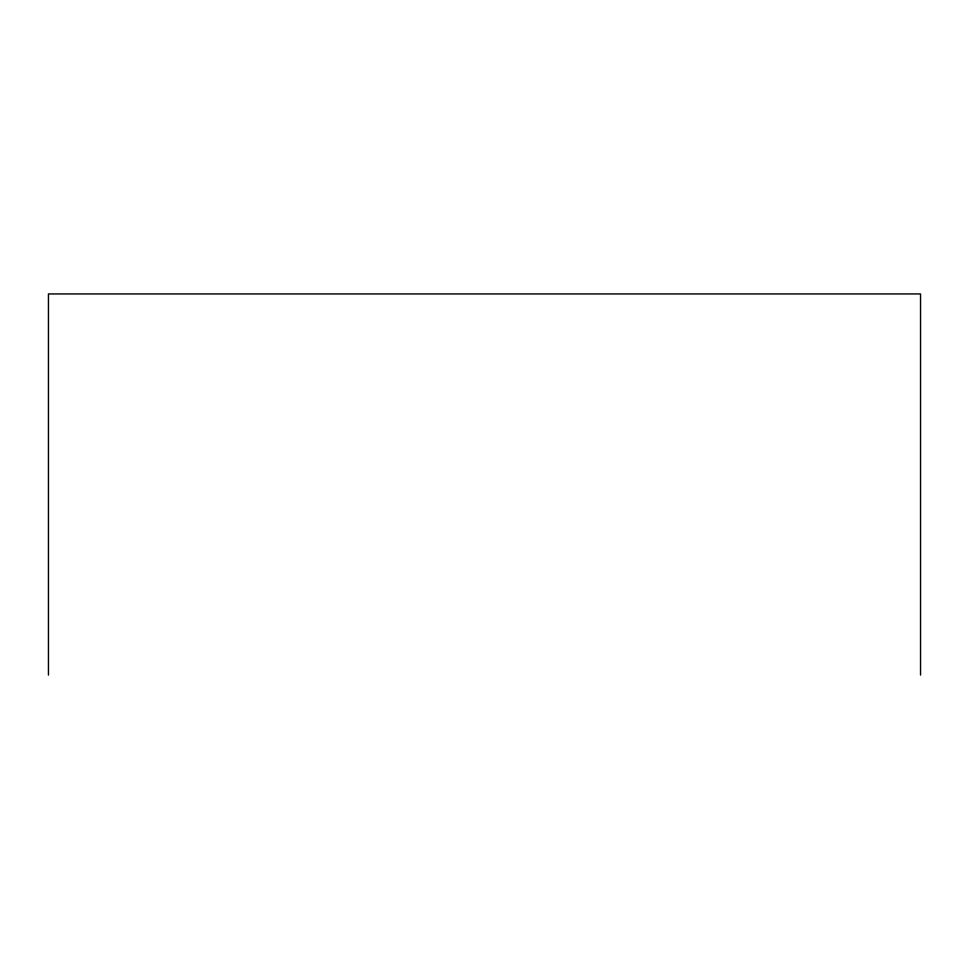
<?xml version="1.0" encoding="UTF-8"?>
<svg xmlns="http://www.w3.org/2000/svg" width="969" height="969" viewBox="0 0 969 969"><rect width="100%" height="100%" fill="white"/><g stroke="black" fill="none" stroke-linecap="round" stroke-linejoin="round"><path stroke-width="1.45" d="M920.55 675.066L920.55 293.934L48.45 293.934L48.45 675.066"/></g></svg>
